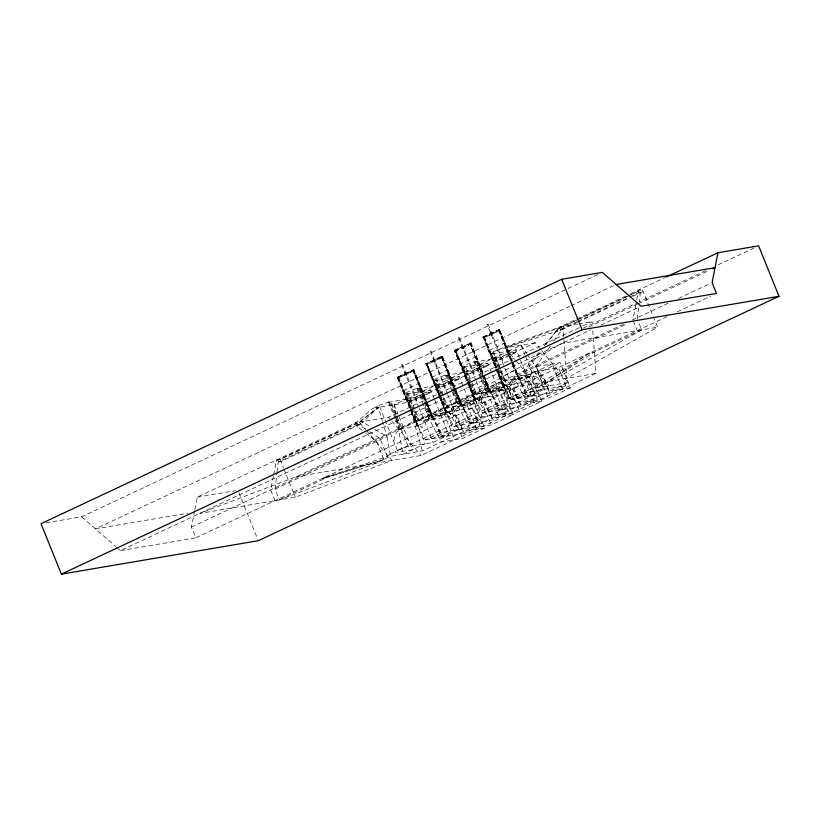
<?xml version="1.0" encoding="UTF-8"?>
<svg xmlns="http://www.w3.org/2000/svg" width="820" height="820" viewBox="0 0 820 820"><rect width="100%" height="100%" fill="white"/><g stroke="black" fill="none" stroke-linecap="round" stroke-linejoin="round"><path stroke-width="0.61" stroke-dasharray="4.1 3.07" d="M541.61 350.529L568.178 382.479L422.351 450.928L390.535 456.33L376.072 463.126L279.456 499.892L275.089 489.089L276.955 473.068M277.098 471.828L278.246 461.967L362.819 422.269L378.307 407.417L382.315 420.752M362.091 430.244L357.284 426.492L357.489 424.78L360.185 424.319L362.819 422.269L360.82 420.978L370.537 426.81M553.787 341.11L560.982 330.88L561.177 329.168L563.873 328.707L576.511 322.772M637.253 319.082L638.698 306.762M632.784 296.358L643.116 291.51L640.42 291.971L639.272 301.832L706.43 270.333M667.07 316.622L195.775 537.848L191.409 527.034L194.586 510.85M194.832 509.609L197.282 497.156L355.777 422.761L371.798 409.19M273.357 476.143L270.672 489.837L275.038 500.651M273.603 474.893L276.535 459.948L280.071 459.354L359.314 422.156L378.307 407.417L360.708 421.039M635.777 304.886L632.835 319.831L668.034 303.318M636.75 299.915L638.708 289.952L642.245 289.347L657.527 327.19L566.743 378.389L563.002 326.544L577.936 319.534M550.199 346.235L535.829 366.694L543.106 384.713L515.544 394.953L390.586 453.839M568.178 382.479L536.372 387.88L525.282 371.644L540.564 351.657M545.915 344.656L558.502 328.195L555.847 331.669L505.12 347.885L514.796 359.293M538.678 352.579L523.478 371.163L530.765 389.182L589.672 352.959L594.09 352.21L641.63 329.896L637.693 320.159M544.275 345.732L559.466 327.149L575.548 319.595M389.992 454.249L383.801 459.497L326.995 477.588L279.456 499.892M589.672 352.959L543.106 384.713L594.09 352.21M372.382 408.78L381.095 404.516L390.105 401.615L395.332 414.541M404.772 372.752L405.715 372.372L406.894 375.078M406.279 375.252L406.802 375.078M434.016 359.047L433.729 359.16M435.061 361.897L434.395 362.061L433.247 359.416M435.03 361.897L434.333 358.986M462.931 348.674L463.484 348.551M463.884 348.356L462.962 348.726L461.783 346.03M491.467 335.277L492.43 334.949L491.877 335.206M490.657 332.551C492.348 331.68 488.197 332.992 491.405 335.339M430.141 351.206L447.166 393.385M459.395 337.594L474.062 373.561M487.203 324.423L487.941 324.125L487.234 324.474M404.803 372.813L405.633 372.495M434.477 362.112L435.338 361.681M416.539 400.59L416.58 400.457M444.706 387.245L445.444 387.019M501.768 360.462L502.506 360.164M366.612 430.705L391.981 460.42L295.364 497.197L199.701 513.443L296.317 476.666L471.08 394.635L561.874 343.436L657.527 327.19M641.63 329.896L550.835 381.085L536.372 387.88M461.926 345.917L462.603 345.753M565.739 385.687L549.892 393.128L542.614 375.109L509.917 380.654L525.764 373.213L558.461 367.667L565.739 385.687L526.86 392.288L519.265 378.174L502.476 381.023C499.513 382.848 507.026 385.923 507.816 387.85M405.152 372.69L405.49 372.546M434.959 400.508L448.899 435.02L433.052 442.462L408.309 446.664C406.72 446.428 389.244 453.009 397.177 452.138L412.419 449.77L398.53 415.381M501.778 381.197L399.514 429.208L395.414 433.975L393.692 441.416M525.343 355.859L539.232 390.238L518.957 394.071L511.465 396.859L508.39 399.012L534.507 394.84L516.303 349.791L492.441 353.84L497.668 366.765M45.93 522.863L81.651 516.795L597.698 274.567M397.31 377.251L416.888 425.949L397.228 377.292L414.008 369.697L426.584 400.806M471.11 342.996L454.3 350.509L471.08 342.904L483.646 374.022M397.269 377.384L413.649 369.851L413.977 370.66L398.079 378.112L413.977 370.66M425.805 363.988L442.185 356.464M470.711 343.067L454.331 350.601L455.305 350.314L467.769 381.167M482.867 337.204L499.247 329.671M398.192 377.231L414.008 369.697M455.11 387.409L442.544 356.3L425.764 363.895L441.611 356.464L455.038 389.684M483.79 337.051L499.605 329.517L512.182 360.626M455.192 351.319L470.905 343.898M483.267 337.133L483.595 337.942L499.575 330.481L483.677 337.932M455.151 351.329L471.039 343.877M569.808 306.249L95.51 528.89L188.087 513.156M570.966 305.706L615.031 285.022M403.255 390.699L418.948 383.329M431.791 377.303L447.443 369.943M476.02 356.546L460.327 363.906M488.863 350.519L504.556 343.149M395.168 418.815L388.526 402.353L390.105 401.615M405.961 394.174L416.878 421.203C413.782 422.946 421.48 426.144 422.218 428.03C422.423 423.202 424.319 416.837 429.557 415.248L418.641 388.219C416.498 387.798 397.187 396.152 408.432 393.282L419.348 420.311L417.759 421.049L413.485 410.471M452.23 392.021L456.504 402.599L501.399 394.451L508.677 412.47L492.82 419.912L453.942 426.513L446.346 412.398L427.978 415.996L417.052 388.967L418.641 388.219M434.487 380.777L445.414 407.806C442.431 409.61 449.975 412.726 450.754 414.633C450.969 409.805 452.845 403.45 458.093 401.861L447.177 374.822C445.024 374.412 425.713 382.755 436.957 379.885L447.884 406.915L446.295 407.663L442.492 398.253M451.758 390.853L445.588 375.57L447.177 374.822M469.675 383.842L473.95 394.42C470.926 396.224 478.634 399.35 479.29 401.236C479.495 396.408 481.381 390.053 486.629 388.465L475.702 361.435C473.56 361.015 454.249 369.369 465.493 366.489L471.664 381.771M480.766 378.635L474.124 362.173L475.702 361.435M577.587 324.064L559.466 327.149L503.09 347.567L491.692 352.6L490.196 353.963L494.029 353.102L504.946 380.131L503.357 380.869L498.14 367.944M388.526 402.353L414.848 397.413L430.705 389.971L434.487 399.34M413.013 409.303L406.843 394.02L408.432 393.282M417.052 388.967L443.384 384.016L459.231 376.575L477.435 421.623L461.588 429.065L453.634 430.418L440.955 436.373L426.953 401.738M440.596 393.559L435.379 380.623L436.957 379.885M445.588 375.57L471.92 370.619L487.767 363.178L505.971 408.237L490.114 415.678L476.174 381.167M470.085 382.509L463.905 367.237L465.493 366.489M474.124 362.173L500.446 357.233L516.303 349.791M492.441 353.84L494.029 353.102M395.957 414.612L394.215 404.711L406.894 398.756M422.751 391.324L435.43 385.369M451.277 377.928L463.966 371.972M479.813 364.531L492.492 358.586M508.349 351.144L521.028 345.189L526.717 353.512M576.696 319.062L626.07 295.877M630.672 293.724L665.122 277.549M407.776 398.612L423.632 391.171L424.504 393.333L431.576 392.134L415.719 399.576L408.657 400.775L424.504 393.333M436.312 385.215L452.168 377.774L453.04 379.937L460.112 378.737L444.255 386.179L437.183 387.378L453.04 379.937M464.848 371.829L480.694 364.387L481.576 366.55L488.638 365.341L472.791 372.782L465.719 373.992L481.576 366.55M493.373 358.432L509.23 350.991L510.101 353.154L517.174 351.954L501.317 359.396L494.255 360.595L510.101 353.154M579.084 319L629.606 295.282M630.754 294.739L642.245 289.347M276.299 461.188L356.782 423.407M557.979 328.963L626.962 296.584M628.12 296.04L638.462 291.182M577.259 321.614L555.847 331.669L563.873 328.707L563.002 326.544L505.12 347.885M577.854 321.337L640.42 291.971M577.659 322.239L628.181 298.521M397.331 450.426L379.127 405.377L376.482 406.853L376.062 407.53L377.425 407.56L408.35 402.312L535.163 342.791L540.8 349.566M357.284 426.492L355.777 422.761L388.475 417.206L581.749 326.483M582.907 325.94L592.163 321.594L592.44 325.386M583.502 328.041L638.011 302.457M718.023 264.891L753.98 248.019M588.627 327.016L637.335 304.159M638.493 303.615L709.228 270.405M116.604 547.299L120.448 550.65L590.584 329.958M600.927 325.109L639.979 306.772M429.875 410.359L414.182 417.718M442.708 404.332L458.359 396.972M471.244 390.935L486.936 383.565M515.472 370.179L499.78 377.538M191.409 527.034L623.958 324.002M678.468 298.418L709.802 283.71M395.64 419.983L399.442 429.393L401.913 428.491L390.986 401.462M470.557 383.688L474.831 394.266L476.41 393.518L472.135 382.95M481.237 379.803L485.04 389.213L529.925 381.054L537.213 399.073L521.356 406.515L482.478 413.126L474.882 399.002M275.089 489.089L387.06 436.527L382.684 421.972M484.774 427.978L462.582 438.392L441.365 442L428.204 417.277L450.395 406.853L463.566 431.586L484.774 427.978L474.575 402.753L446.295 407.663M456.74 403.881L478.931 393.467L503.111 389.356L513.299 414.582L491.108 425.006L469.901 428.604L456.74 403.881L480.92 399.77L503.111 389.356M485.276 390.484L507.467 380.07L531.647 375.96L541.835 401.195L519.644 411.609L498.437 415.217L485.276 390.484L509.445 386.384L531.647 375.96M570.371 387.798L549.164 391.406L535.993 366.673L560.173 362.573L570.371 387.798L548.18 398.212L526.973 401.82L513.802 377.097L626.88 323.951M468.702 400.006L452.845 407.448L485.542 401.892L492.82 419.912M497.227 386.609L481.381 394.051L514.078 388.495L521.356 406.515M417.329 425.877L418.21 425.488L411.363 408.893M445.506 412.521L425.846 363.865L426.769 363.701L439.264 394.851M454.167 388.803L460.922 405.408L461.721 405.039L456.002 390.791M474.032 399.125L454.372 350.468M489.417 392.032L469.757 343.375L489.417 392.032L490.247 391.652L484.979 378.594M502.486 385.769L482.908 337.071M502.926 385.697L503.808 385.308L497.012 368.713L503.675 385.328M519.265 378.174L417.38 425.867L397.71 377.19M428.204 417.277L452.384 413.167L474.575 402.753M513.802 377.097L537.981 372.987L560.173 362.573M677.412 311.774L710.725 296.143M417.821 425.795L425.406 439.909L441.262 432.468L480.141 425.867L472.863 407.847L440.166 413.393L424.319 420.834L457.006 415.279L464.294 433.308L480.141 425.867M453.942 426.513L469.798 419.071L508.677 412.47M482.478 413.126L498.324 405.685L537.213 399.073M503.418 385.615L511.003 399.729L526.86 392.288M431.597 438.854L447.443 431.422M460.133 425.467L475.979 418.026M488.658 412.07L504.515 404.629M517.194 398.674L533.041 391.242M455.489 388.342L469.481 422.976L482.16 417.031L468.24 382.55M484.025 374.955L498.017 409.59L510.696 403.635L496.705 369L503.5 385.574M534.507 394.84L518.65 402.282L487.121 324.484M296.317 476.666L421.142 455.469L595.904 373.428L592.798 330.439M458.903 337.707L459.036 337.758M492.092 335.113L491.805 335.103M473.642 373.664L473.54 373.828M401.892 364.459L401.984 364.418M445.055 387.081L430.971 350.909M462.459 345.702L462.049 345.958M400.037 428.952L417.892 425.754M326.995 477.588L322.567 478.337L387.306 456.525L380.029 438.505L369.482 431.658M322.567 478.337L383.801 459.497L376.513 441.478L365.935 433.237M499.646 329.609L482.826 337.112L483.841 336.917L496.305 367.77M498.416 329.958L510.88 360.81M496.489 367.534L484.148 336.651M578.797 323.859L592.163 321.594M442.544 356.3L441.539 356.495L454.003 387.347M441.652 356.546L442.585 356.392M453.737 387.614L441.355 356.741M535.163 342.791L503.336 348.223L493.261 351.8L511.465 396.859M414.049 369.789L413.003 369.892L425.467 400.744M398.551 376.831L411.025 407.683M397.228 377.292L398.243 377.097L425.098 443.815L402.907 454.229L396.173 415.853M463.905 367.237L487.767 363.178M435.379 380.623L459.231 376.575M406.843 394.02L430.705 389.971M504.946 380.131L504.064 380.275L493.138 353.246M476.41 393.518L475.528 393.672L464.612 366.642M471.08 394.635L595.904 373.428M474.831 394.266L490.739 391.56L498.324 405.685M475.149 398.725L468.517 382.089M447.884 406.915L447.002 407.068L436.076 380.039M460.881 405.418L454.259 388.793M511.003 399.729L549.892 393.128M446.613 412.122L440.032 395.476M419.348 420.311L418.466 420.455L414.192 409.877M417.759 421.049L433.667 418.354L441.262 432.468M425.764 402.179L432.478 418.794L433.185 418.436L413.526 369.779M541.835 401.195L520.628 404.793L507.467 380.07M498.017 409.59L505.971 408.237M513.299 414.582L492.092 418.19L478.931 393.467M469.481 422.976L477.435 421.623M278.246 461.967L280.942 461.516L360.185 424.319L359.314 422.156L365.843 429.813M440.955 436.373L448.899 435.02M425.406 439.909L464.294 433.308M197.282 497.156L235.463 490.667M120.448 550.65L195.775 537.848M374.935 429.403L387.06 436.527L390.535 456.33M355.777 422.761L368.426 430.971M81.651 516.795L115.712 546.52M388.475 417.206L390.925 420.076M391.734 421.029L421.142 455.469M515.606 360.236L525.282 371.644M527.424 354.558L548.744 385.779L526.553 396.193L512.551 361.558L519.193 378.204M462.203 404.957L469.798 419.071M633.276 320.917L637.201 330.644M559.466 327.149L560.982 330.88M562.418 389.151L552.219 363.926L530.028 374.34L540.226 399.565M537.981 372.987L548.18 398.212M521.028 345.189L524.861 354.67M533.881 402.548L523.693 377.313L501.502 387.737L511.69 412.962M511.998 360.41L499.534 329.548L498.683 329.671L518.26 378.368M499.124 329.599L518.793 378.276L518.076 378.614L511.229 362.02M499.001 329.64L511.629 360.779M511.946 361.681L518.66 378.297M488.033 324.125L502.598 360.164M509.445 386.384L519.644 411.609M491.559 353.994L497.258 368.098M497.73 369.266L509.763 399.043M484.066 336.671L496.623 367.503M483.759 336.958L496.325 368.067M483.441 336.989L495.905 367.842M496.387 369.031L503.101 385.646M483.308 337.01L508.39 399.012M505.345 415.935L495.157 390.709L472.966 401.123L483.154 426.359M470.588 342.996L483.062 373.869M470.465 343.037L490.124 391.693M470.147 343.067L482.539 373.961M484.538 378.666L489.724 391.755M476.584 361.282L487.51 388.311M475.005 362.03L485.922 389.059M462.869 345.589L463.956 348.295M458.595 337.881L475.702 379.998M480.92 399.77L491.108 425.006M463.023 367.38L469.194 382.663M468.435 382.11L475.19 398.715L474.401 399.084L467.687 382.479M469.686 385.912L474.964 398.971M455.223 350.345L467.789 381.464M474.565 399.032L454.772 350.406L467.205 381.29M476.82 429.331L466.621 404.106L444.43 414.52L454.628 439.745M442.103 356.372L455.53 389.602M441.939 356.433L461.721 405.059M455.52 390.873L461.27 405.121L454.485 388.536M441.314 356.751L453.819 387.593M448.058 374.678L454.229 389.951M454.7 391.13L458.974 401.708M446.469 375.416L452.64 390.699M453.122 391.878L457.396 402.456M447.638 394.563L461.588 429.065M452.384 413.167L462.582 438.392M439.551 394.297L426.953 363.465L439.51 394.297M439.899 395.506L446.705 412.101L445.865 412.481L426.246 363.793M439.715 395.742L453.634 430.418M426.369 363.772L446.029 412.429M413.403 369.82L425.867 400.672M426.349 401.861L433.062 418.477M413.085 369.851L425.549 400.703M427.466 405.459L432.745 418.507M425.949 401.933L432.663 418.548M425.631 402.2L432.437 418.794M419.522 388.065L430.449 415.104M417.933 388.813L423.161 401.738M425.057 406.443L428.86 415.842M402.435 364.305L417.001 400.344M414.848 397.413L418.641 406.781M419.112 407.95L433.052 442.462M401.523 364.664L416.088 400.703M407.54 393.426L413.721 408.708M397.843 377.169L417.503 425.826M394.215 404.711L398.048 414.202M395.804 415.719L408.309 446.664M389.408 402.21L395.578 417.482M396.05 418.661L400.324 429.239M280.071 459.354L283.412 467.625M283.894 468.814L295.364 497.197M238.876 492.594L257.839 539.539M408.35 402.312L410.799 410.82M411.158 412.04L422.351 450.928M442.421 357.284L426.523 364.736L442.38 357.294M449.114 411.876L433.257 419.317L442.656 436.978L458.513 429.536L449.114 411.876M477.64 398.489L461.793 405.92L471.192 423.581L487.039 416.15L477.64 398.489M506.176 385.092L490.319 392.534L499.728 410.195L515.575 402.753L506.176 385.092M534.712 371.696L518.855 379.137L528.254 396.798L544.111 389.356L534.712 371.696M455.623 350.048L467.994 380.91L455.571 350.048M412.819 370.138L425.242 401L412.819 370.138"/><path stroke-width="1.23" d="M717.961 252.744L712.098 282.633L716.465 293.447L641.127 306.239L602.331 272.383L561.69 279.292L41 523.703L61.387 574.154L258.31 540.708L779 296.297L758.613 245.846L717.961 252.744L666.27 277.006M61.387 574.154L582.067 329.753L779 296.297M712.713 268.776L715.03 267.689L616.189 284.478M561.69 279.292L582.067 329.753"/></g></svg>
